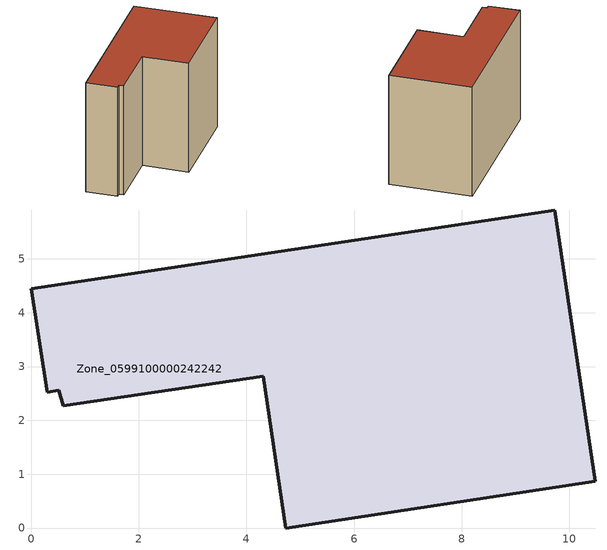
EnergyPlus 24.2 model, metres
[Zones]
Zone_0599100000242242
 floor ground (C_G): 4.31,2.82 0.59,2.27 0.52,2.56 0.29,2.52 0,4.45 9.73,5.91 10.48,0.87 4.73,0 z0
 wall outside (C_F): 4.73,0 10.48,0.87 9.73,5.91 0,4.45 0.29,2.52 0.52,2.56 0.59,2.27 4.31,2.82 4.73,0 z0:7.27
 roof outside (C_R): 0.59,2.27 4.31,2.82 4.73,0 10.48,0.87 9.73,5.91 0,4.45 0.29,2.52 0.52,2.56 z7.27
[BUILDING]
Pand.0599100000242242: North Axis=0; Terrain=City; Loads Convergence Tolerance Value=0.04; Temperature Convergence Tolerance Value=0.4; Solar Distribution=FullExterior; Maximum Number of Warmup Days=25; Minimum Number of Warmup Days=1
[Site:Location]
Rotterdam.The.Hague.AP_ZH_NLD Design_Conditions: Latitude=51.96; Longitude=4.45; Time Zone=1; Elevation=-4.5
[SITE:GROUNDTEMPERATURE:BUILDINGSURFACE]
18, 18, 18, 18, 18, 18, 18, 18, 18, 18, 18, 18
[MATERIAL] Thermal Absorptance=0.9; Solar Absorptance=0.7; Visible Absorptance=0.7
Name | Roughness | Thickness | Conductivity | Density | Specific Heat
G.TI.1946 | MediumSmooth | 0.15 | 1 | 540 | 1210
F.TI.1946 | Rough | 0.3 | 0.857143 | 1920 | 840
R.TI.1946 | MediumRough | 0.2 | 0.1 | 1500 | 1000
[CONSTRUCTION]
C_G: G.TI.1946
C_F: F.TI.1946
C_R: R.TI.1946
[ZONE]
Zone_0599100000242242: Type=1; Multiplier=1; Ceiling Height=Autocalculate; Volume=Autocalculate; Floor Area=autocalculate; Part of Total Floor Area=Yes
[ZONEINFILTRATION:DESIGNFLOWRATE]
Infil_Zone_0599100000242242: Zone or ZoneList or Space or SpaceList=Zone_0599100000242242; Schedule=AlwaysOn; Design Flow Rate Calculation Method=Flow/Area; Flow Rate per Floor Area=0.003; Constant Term Coefficient=1; Temperature Term Coefficient=0; Velocity Term Coefficient=0; Velocity Squared Term Coefficient=0
[HVACTEMPLATE:ZONE:IDEALLOADSAIRSYSTEM]
Zone_0599100000242242: Maximum Heating Supply Air Temperature=50; Minimum Cooling Supply Air Temperature=13; Maximum Heating Supply Air Humidity Ratio=0.0156; Minimum Cooling Supply Air Humidity Ratio=0.0077; Heating Limit=NoLimit; Cooling Limit=NoLimit; Dehumidification Control Type=ConstantSensibleHeatRatio; Cooling Sensible Heat Ratio=0.7; Dehumidification Setpoint=60; Humidification Control Type=None; Humidification Setpoint=30; Outdoor Air Method=None; Outdoor Air Flow Rate per Person=0.00944; Outdoor Air Flow Rate per Zone Floor Area=0; Outdoor Air Flow Rate per Zone=0; Demand Controlled Ventilation Type=None; Outdoor Air Economizer Type=NoEconomizer; Heat Recovery Type=None; Sensible Heat Recovery Effectiveness=0.7; Latent Heat Recovery Effectiveness=0.65
[ZONECONTROL:THERMOSTAT]
ThermostatControl_Zone_0599100000242242: Zone or ZoneList=Zone_0599100000242242; Control Type Schedule=DualSetpointControlType; Control 1=Thermostat_Zone_0599100000242242; Temperature Difference Between Cutout And Setpoint=0
[THERMOSTATSETPOINT:DUALSETPOINT]
Thermostat_Zone_0599100000242242: Heating Setpoint Temperature Schedule=HeatingSetpoint_Zone_0599100000242242; Cooling Setpoint Temperature Schedule=CoolingSetpoint_Zone_0599100000242242
[SCHEDULE:COMPACT]
HeatingSetpoint_Zone_0599100000242242: Through: 12/31, For: AllDays, Until: 24:00, 21
CoolingSetpoint_Zone_0599100000242242: Through: 12/31, For: AllDays, Until: 24:00, 24
DualSetpointControlType: Through: 12/31, For: AllDays, Until: 24:00, 4
AlwaysOn: Through: 12/31, For: AllDays, Until: 24:00, 1
